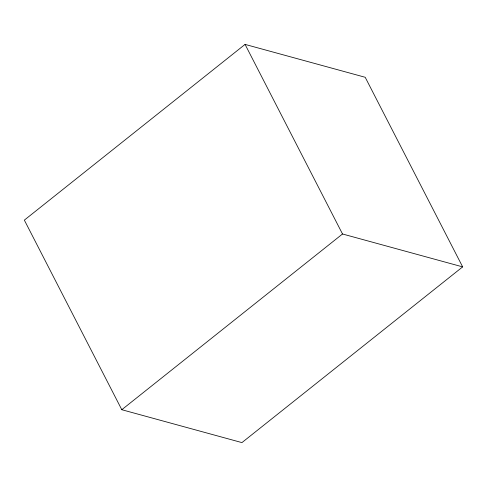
<?xml version="1.0" encoding="UTF-8"?>
<svg xmlns="http://www.w3.org/2000/svg" width="487" height="487" viewBox="0 0 487 487"><rect width="100%" height="100%" fill="white"/><g stroke="black" fill="none" stroke-linecap="round" stroke-linejoin="round"><path stroke-width="0.73" d="M245.071 44.396L24.35 220.118L121.793 409.713L241.929 442.604L462.65 266.882L365.207 77.287L245.071 44.396L342.513 233.991L462.65 266.882M121.793 409.713L342.513 233.991"/></g></svg>
